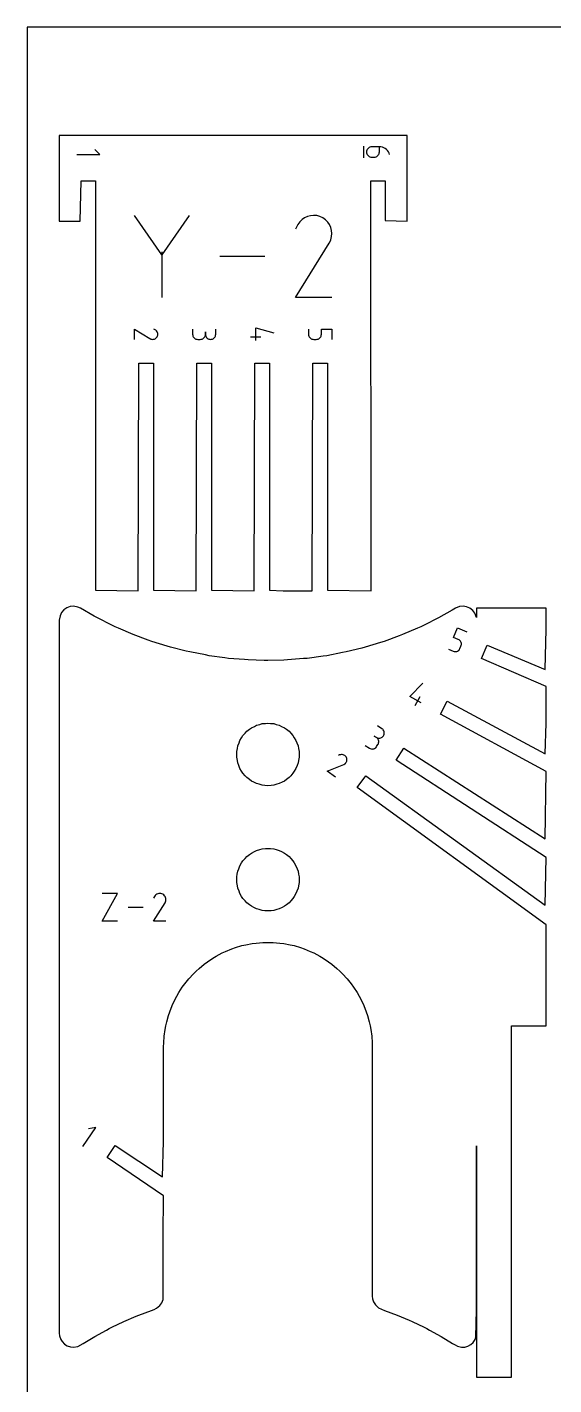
# Model space of a CAD drawing. Extents: x 0 to 300, y 0 to 450.
# Drawn here: x 0 to 109.3, y 168.3 to 450 of the extents above; entities that cross this region are included whole.
import ezdxf

# ---------------------------------------------------------------- set-up
doc = ezdxf.new("R2010")
doc.units = 0

msp = doc.modelspace()

# ---------------------------------------------------------------- linework, layer by layer
at = {"layer": 'annotation', "color": 1}
for p, q in [((10.284011, 423.560053), (15.084011, 423.560053)), ((15.084011, 423.560053), (14.016608, 424.627154)), ((69.84915, 425.292607), (69.84915, 422.892607)), ((70.466351, 424.284517), (70.44915, 424.093209)), ((70.44915, 424.093209), (70.44915, 424.093209)), ((70.44915, 424.093209), (70.466351, 423.901505)), ((70.51594, 424.464693), (70.466351, 424.284517)), ((70.466351, 423.901505), (70.51594, 423.721118)), ((70.594897, 424.630701), (70.51594, 424.464693)), ((70.51594, 423.721118), (70.594897, 423.555048)), ((70.700203, 424.779502), (70.594897, 424.630701)), ((70.594897, 423.555048), (70.700203, 423.406296)), ((70.828837, 424.90806), (70.700203, 424.779502)), ((70.700203, 423.406296), (70.828837, 423.277862)), ((70.977779, 425.013337), (70.828837, 424.90806)), ((70.828837, 423.277862), (70.977779, 423.172747)), ((71.144008, 425.092295), (70.977779, 425.013337)), ((70.977779, 423.172747), (71.144008, 423.09395)), ((71.324506, 425.141897), (71.144008, 425.092295)), ((71.144008, 423.09395), (71.324506, 423.044471)), ((71.516252, 425.159106), (71.324506, 425.141897)), ((71.324506, 423.044471), (71.516252, 423.027311)), ((73.111636, 425.159106), (71.516252, 425.159106)), ((71.516252, 425.159106), (71.516252, 425.159106)), ((71.516252, 423.027311), (72.047244, 423.027311)), ((72.047244, 423.027311), (72.238896, 423.044471)), ((72.047244, 423.027311), (72.047244, 423.027311)), ((72.238896, 423.044471), (72.419145, 423.09395)), ((72.419145, 423.09395), (72.585014, 423.172747)), ((72.585014, 423.172747), (72.733529, 423.277862)), ((72.733529, 423.277862), (72.861713, 423.406296)), ((72.861713, 423.406296), (72.966591, 423.555048)), ((72.966591, 423.555048), (73.045188, 423.721118)), ((73.045188, 423.721118), (73.094528, 423.901505)), ((73.094528, 423.901505), (73.111636, 424.093209)), ((73.436078, 425.135504), (73.111636, 425.159106)), ((73.111636, 424.093209), (73.111636, 425.159106)), ((73.747803, 425.066616), (73.436078, 425.135504)), ((74.042946, 424.955318), (73.747803, 425.066616)), ((74.317642, 424.804487), (74.042946, 424.955318)), ((74.568027, 424.616999), (74.317642, 424.804487)), ((74.790235, 424.39573), (74.568027, 424.616999)), ((74.980401, 424.143557), (74.790235, 424.39573)), ((75.134661, 423.863355), (74.980401, 424.143557)), ((75.24915, 423.558003), (75.134661, 423.863355)), ((75.24915, 423.558003), (75.24915, 423.558003)), ((27.952839, 402.728041), (22.277429, 410.935458)), ((33.627182, 410.935458), (27.952839, 402.728041)), ((56.19993, 409.042983), (55.703772, 408.091213)), ((56.593672, 409.601314), (56.19993, 409.042983)), ((57.066074, 410.067392), (56.593672, 409.601314)), ((57.602768, 410.437482), (57.066074, 410.067392)), ((58.189387, 410.707853), (57.602768, 410.437482)), ((58.811565, 410.874773), (58.189387, 410.707853)), ((59.454934, 410.93451), (58.811565, 410.874773)), ((60.105126, 410.88333), (59.454934, 410.93451)), ((60.747774, 410.717502), (60.105126, 410.88333)), ((61.368512, 410.433293), (60.747774, 410.717502)), ((61.923695, 410.03906), (61.368512, 410.433293)), ((61.368512, 410.433293), (61.368512, 410.433293)), ((62.387888, 409.565982), (61.923695, 410.03906)), ((62.756964, 409.028559), (62.387888, 409.565982)), ((63.026796, 408.441289), (62.756964, 409.028559)), ((62.742817, 405.264711), (63.031122, 405.883728)), ((63.193255, 407.818672), (63.026796, 408.441289)), ((63.031122, 405.883728), (63.199545, 406.525393)), ((63.252214, 407.175207), (63.193255, 407.818672)), ((63.199545, 406.525393), (63.252214, 407.175207)), ((27.952839, 403.388518), (27.952839, 393.919899)), ((55.693102, 393.920294), (62.675595, 405.161212)), ((62.675595, 405.161212), (62.683942, 405.171541)), ((62.675595, 405.161212), (62.675595, 405.161212)), ((62.683942, 405.171541), (62.691947, 405.181958)), ((62.691947, 405.181958), (62.699662, 405.19255)), ((62.699662, 405.19255), (62.70714, 405.203406)), ((62.70714, 405.203406), (62.714433, 405.214613)), ((62.714433, 405.214613), (62.721595, 405.22626)), ((62.721595, 405.22626), (62.728678, 405.238433)), ((62.728678, 405.238433), (62.735734, 405.251221)), ((62.735734, 405.251221), (62.742817, 405.264711)), ((62.742817, 405.264711), (62.742817, 405.264711)), ((49.312984, 402.427678), (40.00975, 402.427678)), ((63.249645, 393.920294), (55.693102, 393.920294)), ((22.317, 385.208094), (22.317, 387.339889)), ((22.317, 387.339889), (25.488203, 385.370041)), ((26.583298, 387.196906), (26.314792, 387.336879)), ((26.740811, 387.085827), (26.583298, 387.196906)), ((26.872297, 386.952556), (26.740811, 387.085827)), ((26.976704, 386.801148), (26.872297, 386.952556)), ((27.052979, 386.635656), (26.976704, 386.801148)), ((27.100069, 386.460132), (27.052979, 386.635656)), ((27.055701, 385.913903), (27.102483, 386.095202)), ((27.116922, 386.278629), (27.100069, 386.460132)), ((27.102483, 386.095202), (27.116922, 386.278629)), ((34.350217, 387.33989), (34.350217, 386.273992)), ((34.350217, 386.273992), (34.350217, 386.273992)), ((34.350217, 386.273992), (34.367414, 386.082288)), ((34.367414, 386.082288), (34.416977, 385.901901)), ((36.945908, 385.901901), (36.995496, 386.082288)), ((36.995496, 386.082288), (37.012703, 386.273992)), ((37.012703, 386.273992), (37.012703, 386.807693)), ((37.012703, 386.807693), (37.012703, 386.273992)), ((37.012703, 386.273992), (37.012703, 386.273992)), ((37.012703, 386.273992), (37.029914, 386.082288)), ((37.029914, 386.082288), (37.079531, 385.901901)), ((39.077703, 385.901901), (39.127291, 386.082288)), ((39.127291, 386.082288), (39.144498, 386.273992)), ((39.144498, 386.273992), (39.144498, 387.33989)), ((47.450196, 384.941395), (47.450196, 387.60659)), ((47.450196, 387.60659), (51.183094, 386.542198)), ((58.416122, 387.339892), (58.416122, 386.273994)), ((58.416122, 386.273994), (58.416122, 386.273994)), ((58.416122, 386.273994), (58.433323, 386.082687)), ((58.433323, 386.082687), (58.482912, 385.90251)), ((61.01216, 385.902389), (61.0615, 386.082607)), ((61.0615, 386.082607), (61.078608, 386.273994)), ((61.078608, 386.273994), (61.078608, 387.339892)), ((61.078608, 387.339892), (63.216122, 387.339892)), ((63.216122, 387.339892), (63.216122, 385.208097)), ((25.488203, 385.370041), (25.488203, 385.370041)), ((25.488203, 385.370041), (25.491116, 385.367686)), ((25.491116, 385.367686), (25.494055, 385.365427)), ((25.494055, 385.365427), (25.497043, 385.363251)), ((25.497043, 385.363251), (25.500106, 385.361141)), ((25.500106, 385.361141), (25.503268, 385.359084)), ((25.503268, 385.359084), (25.506553, 385.357063)), ((25.506553, 385.357063), (25.509988, 385.355065)), ((25.509988, 385.355065), (25.513595, 385.353075)), ((25.513595, 385.353075), (25.517401, 385.351077)), ((25.517401, 385.351077), (25.517401, 385.351077)), ((25.517401, 385.351077), (25.692033, 385.269742)), ((25.692033, 385.269742), (25.873055, 385.222228)), ((25.873055, 385.222228), (26.056376, 385.207369)), ((26.056376, 385.207369), (26.237905, 385.224002)), ((26.237905, 385.224002), (26.413553, 385.270963)), ((26.413553, 385.270963), (26.579229, 385.347085)), ((26.579229, 385.347085), (26.730843, 385.451206)), ((26.730843, 385.451206), (26.864304, 385.582161)), ((26.864304, 385.582161), (26.975522, 385.738785)), ((26.975522, 385.738785), (27.055701, 385.913903)), ((26.975522, 385.738785), (26.975522, 385.738785)), ((34.416977, 385.901901), (34.495864, 385.735831)), ((34.495864, 385.735831), (34.601032, 385.58708)), ((34.601032, 385.58708), (34.729439, 385.458646)), ((34.729439, 385.458646), (34.878043, 385.35353)), ((34.878043, 385.35353), (35.043801, 385.274733)), ((35.043801, 385.274733), (35.22367, 385.225254)), ((35.22367, 385.225254), (35.414609, 385.208095)), ((35.414609, 385.208095), (35.948311, 385.208095)), ((35.948311, 385.208095), (36.13917, 385.225254)), ((35.948311, 385.208095), (35.948311, 385.208095)), ((36.13917, 385.225254), (36.318998, 385.274733)), ((36.318998, 385.274733), (36.484743, 385.35353)), ((36.484743, 385.35353), (36.633357, 385.458646)), ((36.633357, 385.458646), (36.761789, 385.58708)), ((36.761789, 385.58708), (36.866989, 385.735831)), ((36.866989, 385.735831), (36.945908, 385.901901)), ((37.079531, 385.901901), (37.158528, 385.735831)), ((37.158528, 385.735831), (37.263882, 385.58708)), ((37.263882, 385.58708), (37.392565, 385.458646)), ((37.392565, 385.458646), (37.541554, 385.35353)), ((37.541554, 385.35353), (37.707824, 385.274733)), ((37.707824, 385.274733), (37.88835, 385.225254)), ((37.88835, 385.225254), (38.080105, 385.208095)), ((38.080105, 385.208095), (38.270965, 385.225254)), ((38.080105, 385.208095), (38.080105, 385.208095)), ((38.270965, 385.225254), (38.450793, 385.274733)), ((38.450793, 385.274733), (38.616538, 385.35353)), ((38.616538, 385.35353), (38.765152, 385.458646)), ((38.765152, 385.458646), (38.893583, 385.58708)), ((38.893583, 385.58708), (38.998784, 385.735831)), ((38.998784, 385.735831), (39.077703, 385.901901)), ((46.383094, 385.740292), (48.514889, 385.740292)), ((58.482912, 385.90251), (58.56187, 385.736503)), ((58.56187, 385.736503), (58.667175, 385.587701)), ((58.667175, 385.587701), (58.795809, 385.459144)), ((58.795809, 385.459144), (58.944751, 385.353867)), ((58.944751, 385.353867), (59.110981, 385.274909)), ((59.110981, 385.274909), (59.291478, 385.225306)), ((59.291478, 385.225306), (59.483224, 385.208097)), ((59.483224, 385.208097), (60.014216, 385.208097)), ((60.014216, 385.208097), (60.205868, 385.225296)), ((60.014216, 385.208097), (60.014216, 385.208097)), ((60.205868, 385.225296), (60.386117, 385.274874)), ((60.386117, 385.274874), (60.551986, 385.3538)), ((60.551986, 385.3538), (60.700501, 385.459044)), ((60.700501, 385.459044), (60.828685, 385.587577)), ((60.828685, 385.587577), (60.933563, 385.736369)), ((60.933563, 385.736369), (61.01216, 385.902389)), ((88.503275, 323.354942), (89.332275, 325.325152)), ((89.332275, 325.325152), (91.297213, 324.49837)), ((89.485744, 322.941551), (88.503275, 323.354942)), ((89.655516, 322.851556), (89.485744, 322.941551)), ((89.802493, 322.736183), (89.655516, 322.851556)), ((89.925036, 322.59935), (89.802493, 322.736183)), ((89.849469, 321.057648), (90.055406, 321.547079)), ((90.021506, 322.444974), (89.925036, 322.59935)), ((90.090265, 322.276973), (90.021506, 322.444974)), ((90.055406, 321.547079), (90.113882, 321.730401)), ((90.055406, 321.547079), (90.055406, 321.547079)), ((90.129673, 322.099266), (90.090265, 322.276973)), ((90.113882, 321.730401), (90.138092, 321.915769)), ((90.138092, 321.915769), (90.129673, 322.099266)), ((87.470673, 320.900851), (88.453142, 320.48746)), ((88.453142, 320.48746), (88.453142, 320.48746)), ((88.453142, 320.48746), (88.636147, 320.429119)), ((88.636147, 320.429119), (88.821454, 320.404948)), ((88.821454, 320.404948), (89.00509, 320.413342)), ((89.00509, 320.413342), (89.183086, 320.452695)), ((89.183086, 320.452695), (89.35147, 320.521402)), ((89.35147, 320.521402), (89.506271, 320.617856)), ((89.506271, 320.617856), (89.643519, 320.740452)), ((89.643519, 320.740452), (89.759242, 320.887584)), ((89.759242, 320.887584), (89.849469, 321.057648)), ((79.41366, 311.074579), (82.114088, 313.862975)), ((81.763232, 309.816495), (79.41366, 311.074579)), ((80.555227, 309.252877), (81.561524, 311.132216)), ((73.653787, 304.40554), (72.757181, 304.981938)), ((73.805739, 304.287399), (73.653787, 304.40554)), ((73.930661, 304.148141), (73.805739, 304.287399)), ((72.500992, 302.612327), (72.052056, 302.900933)), ((72.052056, 302.900933), (72.500992, 302.612327)), ((72.652944, 302.494187), (72.500992, 302.612327)), ((72.500992, 302.612327), (72.500992, 302.612327)), ((72.500992, 302.612327), (72.671556, 302.523138)), ((72.777865, 302.354928), (72.652944, 302.494187)), ((72.671556, 302.523138), (72.850124, 302.467328)), ((72.874883, 302.198739), (72.777865, 302.354928)), ((72.850124, 302.467328), (73.032536, 302.443975)), ((72.94312, 302.029808), (72.874883, 302.198739)), ((72.91079, 301.310415), (72.966414, 301.488438)), ((72.981705, 301.852322), (72.94312, 302.029808)), ((72.966414, 301.488438), (72.989761, 301.670469)), ((72.989761, 301.670469), (72.981705, 301.852322)), ((73.032536, 302.443975), (73.214634, 302.452156)), ((73.214634, 302.452156), (73.392256, 302.490949)), ((73.392256, 302.490949), (73.561245, 302.559432)), ((73.561245, 302.559432), (73.71744, 302.656684)), ((73.71744, 302.656684), (73.856681, 302.781781)), ((73.856681, 302.781781), (73.97481, 302.933802)), ((74.027678, 303.991952), (73.930661, 304.148141)), ((73.97481, 302.933802), (74.063586, 303.103628)), ((73.97481, 302.933802), (73.97481, 302.933802)), ((74.095916, 303.82302), (74.027678, 303.991952)), ((74.063586, 303.103628), (74.119209, 303.28165)), ((74.1345, 303.645534), (74.095916, 303.82302)), ((74.119209, 303.28165), (74.142556, 303.463682)), ((74.142556, 303.463682), (74.1345, 303.645534)), ((64.869604, 298.960105), (64.599105, 298.824023)), ((65.051792, 299.023005), (64.869604, 298.960105)), ((65.236777, 299.051817), (65.051792, 299.023005)), ((65.420655, 299.048055), (65.236777, 299.051817)), ((65.599521, 299.013235), (65.420655, 299.048055)), ((65.769472, 298.948869), (65.599521, 299.013235)), ((65.926603, 298.856473), (65.769472, 298.948869)), ((66.067009, 298.737561), (65.926603, 298.856473)), ((66.186787, 298.593647), (66.067009, 298.737561)), ((70.164612, 300.949108), (71.061218, 300.372711)), ((71.061218, 300.372711), (71.061218, 300.372711)), ((71.061218, 300.372711), (71.231775, 300.28351)), ((71.231775, 300.28351), (71.410314, 300.227655)), ((71.410314, 300.227655), (71.592666, 300.204208)), ((71.592666, 300.204208), (71.774664, 300.212233)), ((71.774664, 300.212233), (71.952137, 300.250794)), ((71.952137, 300.250794), (72.120917, 300.318953)), ((72.120917, 300.318953), (72.276835, 300.415773)), ((72.276835, 300.415773), (72.415722, 300.540319)), ((72.415722, 300.540319), (72.533409, 300.691653)), ((72.533409, 300.691653), (72.822014, 301.140589)), ((72.822014, 301.140589), (72.91079, 301.310415)), ((72.822014, 301.140589), (72.822014, 301.140589)), ((62.260329, 295.581728), (65.712055, 297.003846)), ((65.712055, 297.003846), (65.715668, 297.004834)), ((65.712055, 297.003846), (65.712055, 297.003846)), ((65.715668, 297.004834), (65.719218, 297.005899)), ((65.719218, 297.005899), (65.722731, 297.007052)), ((65.722731, 297.007052), (65.726232, 297.008304)), ((65.726232, 297.008304), (65.72975, 297.009668)), ((65.72975, 297.009668), (65.733309, 297.011153)), ((65.733309, 297.011153), (65.736938, 297.012772)), ((65.736938, 297.012772), (65.740661, 297.014536)), ((65.740661, 297.014536), (65.744507, 297.016457)), ((65.744507, 297.016457), (65.912563, 297.110632)), ((65.744507, 297.016457), (65.744507, 297.016457)), ((65.912563, 297.110632), (66.056909, 297.229756)), ((66.056909, 297.229756), (66.1761, 297.36983)), ((66.1761, 297.36983), (66.26869, 297.526855)), ((66.282031, 298.426245), (66.186787, 298.593647)), ((66.26869, 297.526855), (66.333233, 297.69683)), ((66.344129, 298.244464), (66.282031, 298.426245)), ((66.282031, 298.426245), (66.282031, 298.426245)), ((66.333233, 297.69683), (66.368284, 297.875757)), ((66.372398, 298.059634), (66.344129, 298.244464)), ((66.368284, 297.875757), (66.372398, 298.059634)), ((63.990198, 294.335894), (62.260329, 295.581728)), ((15.588471, 264.462857), (18.786988, 270.223366)), ((18.786988, 270.223366), (15.588471, 270.223366)), ((26.257553, 264.46281), (28.62158, 268.26859)), ((26.429147, 269.582821), (26.261166, 269.260586)), ((26.562454, 269.771853), (26.429147, 269.582821)), ((26.722393, 269.92965), (26.562454, 269.771853)), ((26.904099, 270.05495), (26.722393, 269.92965)), ((27.102708, 270.146488), (26.904099, 270.05495)), ((27.313355, 270.203001), (27.102708, 270.146488)), ((27.531177, 270.223226), (27.313355, 270.203001)), ((27.751309, 270.205898), (27.531177, 270.223226)), ((27.968888, 270.149755), (27.751309, 270.205898)), ((28.179047, 270.053532), (27.968888, 270.149755)), ((28.367013, 269.920058), (28.179047, 270.053532)), ((28.179047, 270.053532), (28.179047, 270.053532)), ((28.524173, 269.75989), (28.367013, 269.920058)), ((28.649129, 269.577938), (28.524173, 269.75989)), ((28.62158, 268.26859), (28.624406, 268.272087)), ((28.62158, 268.26859), (28.62158, 268.26859)), ((28.624406, 268.272087), (28.627116, 268.275614)), ((28.627116, 268.275614), (28.629728, 268.2792)), ((28.629728, 268.2792), (28.63226, 268.282876)), ((28.63226, 268.282876), (28.634729, 268.28667)), ((28.634729, 268.28667), (28.637154, 268.290613)), ((28.637154, 268.290613), (28.639552, 268.294734)), ((28.639552, 268.294734), (28.641941, 268.299064)), ((28.641941, 268.299064), (28.644339, 268.303631)), ((28.644339, 268.303631), (28.741949, 268.513209)), ((28.644339, 268.303631), (28.644339, 268.303631)), ((28.740484, 269.379109), (28.649129, 269.577938)), ((28.796841, 269.168313), (28.740484, 269.379109)), ((28.741949, 268.513209), (28.798971, 268.730454)), ((28.816803, 268.950458), (28.796841, 269.168313)), ((28.798971, 268.730454), (28.816803, 268.950458)), ((24.097469, 267.343112), (20.947721, 267.343112)), ((18.786988, 264.462857), (15.588471, 264.462857)), ((28.815933, 264.46281), (26.257553, 264.46281)), ((11.591667, 217.694855), (14.249184, 221.692054)), ((14.249184, 221.692054), (12.769589, 221.393975))]:
    msp.add_line(p, q, dxfattribs=at)
at = {"layer": 'boundary', "color": 5}
for p, q in [((6.667543, 427.531136), (6.667503, 421.188943)), ((61.562733, 427.531144), (6.667543, 427.531136)), ((78.865601, 427.531144), (61.562733, 427.531144)), ((78.865658, 421.188876), (78.865601, 427.531144)), ((6.667503, 421.188943), (6.6675, 415.71331)), ((78.86566, 415.713259), (78.865658, 421.188876)), ((11.034011, 409.735729), (11.184011, 418.093152)), ((11.184011, 418.093152), (14.184011, 418.093152)), ((14.184011, 418.093152), (14.184011, 333.16564)), ((71.387373, 333.015643), (71.34915, 418.092607)), ((71.34915, 418.092607), (74.34915, 418.092607)), ((74.34915, 418.092607), (74.34915, 409.88569)), ((6.6675, 415.71331), (6.667512, 409.736461)), ((78.865627, 409.736418), (78.86566, 415.713259)), ((6.667512, 409.736461), (9.266486, 409.736027)), ((9.266486, 409.736027), (11.034011, 409.735729)), ((74.34915, 409.88569), (78.865627, 409.736418)), ((23.067039, 333.01564), (23.217039, 380.273389)), ((23.217039, 380.273389), (26.217039, 380.273389)), ((26.217039, 380.273389), (26.217039, 333.16564)), ((35.100067, 333.01564), (35.250066, 380.27339)), ((35.250066, 380.27339), (38.250067, 380.27339)), ((38.250067, 380.27339), (38.250066, 333.16564)), ((47.133094, 333.015639), (47.283094, 380.273391)), ((47.283094, 380.273391), (50.283094, 380.273391)), ((50.283094, 380.273391), (50.283094, 333.165639)), ((59.166122, 333.015641), (59.316122, 380.273392)), ((59.316122, 380.273392), (62.316122, 380.273392)), ((62.316122, 380.273392), (62.316122, 333.165641)), ((14.184011, 333.16564), (23.067039, 333.01564)), ((26.217039, 333.16564), (35.100067, 333.01564)), ((38.250066, 333.16564), (47.133094, 333.015639)), ((50.283094, 333.165639), (53.113273, 333.015639)), ((53.113273, 333.015639), (59.166122, 333.015641)), ((62.316122, 333.165641), (71.387373, 333.015643)), ((8.906, 329.76669), (8.213387, 329.50783)), ((9.641468, 329.840639), (8.906, 329.76669)), ((10.526087, 329.654761), (9.641468, 329.840639)), ((11.049522, 329.426354), (10.526087, 329.654761)), ((89.767641, 329.757123), (88.923267, 329.426332)), ((90.500232, 329.833227), (89.767641, 329.757123)), ((91.229506, 329.720171), (90.500232, 329.833227)), ((91.906827, 329.424705), (91.229506, 329.720171)), ((6.821239, 327.848791), (6.6675, 326.954904)), ((6.6675, 326.954904), (6.667506, 299.206962)), ((7.135469, 328.515558), (6.821239, 327.848791)), ((7.609954, 329.081309), (7.135469, 328.515558)), ((8.213387, 329.50783), (7.609954, 329.081309)), ((13.940349, 327.784253), (11.049522, 329.426354)), ((14.607455, 327.405311), (13.940349, 327.784253)), ((17.583253, 325.922728), (14.607455, 327.405311)), ((85.365332, 327.405268), (82.38954, 325.922657)), ((88.256156, 329.047381), (85.365332, 327.405268)), ((88.923267, 329.426332), (88.256156, 329.047381)), ((92.486908, 328.966198), (91.906827, 329.424705)), ((92.931323, 328.37483), (92.486908, 328.966198)), ((93.294378, 327.477145), (92.931323, 328.37483)), ((93.298043, 328.125101), (93.294378, 327.477145)), ((93.305332, 329.400465), (93.298043, 328.125101)), ((96.422911, 329.400449), (93.305332, 329.400465)), ((107.744924, 329.400392), (96.422911, 329.400449)), ((107.744918, 326.220607), (107.744924, 329.400392)), ((18.269968, 325.580598), (17.583253, 325.922728)), ((18.974263, 325.27626), (18.269968, 325.580598)), ((22.026252, 323.957436), (18.974263, 325.27626)), ((80.998524, 325.276197), (77.946542, 323.957459)), ((81.702822, 325.58052), (80.998524, 325.276197)), ((82.38954, 325.922657), (81.702822, 325.58052)), ((107.548487, 316.683936), (107.744915, 325.068507)), ((107.744915, 325.068507), (107.744918, 326.220607)), ((25.145399, 322.806602), (22.026252, 323.957436)), ((25.865201, 322.541025), (25.145399, 322.806602)), ((29.042276, 321.561419), (25.865201, 322.541025)), ((29.775447, 321.335358), (29.042276, 321.561419)), ((33.001073, 320.529889), (29.775447, 321.335358)), ((70.197337, 321.335357), (69.452962, 321.149479)), ((73.374431, 322.314982), (70.197337, 321.335357)), ((74.107606, 322.541049), (73.374431, 322.314982)), ((77.226741, 323.691883), (74.107606, 322.541049)), ((77.946542, 323.957459), (77.226741, 323.691883)), ((94.333124, 318.98978), (95.496625, 321.754968)), ((95.496625, 321.754968), (107.548487, 316.683936)), ((33.745447, 320.344011), (33.001073, 320.529889)), ((37.010084, 319.715041), (33.745447, 320.344011)), ((37.763461, 319.569895), (37.010084, 319.715041)), ((41.057455, 319.119308), (37.763461, 319.569895)), ((41.817606, 319.015325), (41.057455, 319.119308)), ((45.131222, 318.744435), (41.817606, 319.015325)), ((45.895902, 318.681923), (45.131222, 318.744435)), ((49.219424, 318.59154), (45.895902, 318.681923)), ((49.98639, 318.570683), (49.219424, 318.59154)), ((53.309914, 318.661065), (49.98639, 318.570683)), ((54.076879, 318.681923), (53.309914, 318.661065)), ((57.390496, 318.952813), (54.076879, 318.681923)), ((58.155177, 319.015325), (57.390496, 318.952813)), ((61.449167, 319.465912), (58.155177, 319.015325)), ((62.209319, 319.569895), (61.449167, 319.465912)), ((65.473957, 320.198865), (62.209319, 319.569895)), ((66.227334, 320.344011), (65.473957, 320.198865)), ((69.452962, 321.149479), (66.227334, 320.344011)), ((107.744925, 313.183792), (94.333124, 318.98978)), ((107.744932, 305.575082), (107.744925, 313.183792)), ((85.799554, 307.465688), (87.21568, 310.110416)), ((87.21568, 310.110416), (107.541894, 299.226696)), ((107.744939, 295.544828), (85.799554, 307.465688)), ((107.541894, 299.226696), (107.744932, 305.575082)), ((6.667506, 299.206962), (6.667528, 178.965646)), ((76.59538, 297.884739), (78.217669, 300.408264)), ((78.217669, 300.408264), (107.537659, 281.559439)), ((107.744952, 277.681415), (76.59538, 297.884739)), ((68.520509, 292.182371), (70.273727, 294.616755)), ((70.273727, 294.616755), (107.535579, 267.781166)), ((107.537659, 281.559439), (107.744939, 295.544828)), ((107.744962, 263.748486), (68.520509, 292.182371)), ((107.535579, 267.781166), (107.744952, 277.681415)), ((107.744975, 247.094809), (107.744962, 263.748486)), ((43.249202, 258.98826), (44.557598, 259.398773)), ((44.557598, 259.398773), (45.363529, 259.56439)), ((45.363529, 259.56439), (46.706739, 259.840425)), ((46.706739, 259.840425), (47.525293, 259.923656)), ((47.525293, 259.923656), (48.889545, 260.062377)), ((48.889545, 260.062377), (49.71225, 260.062373)), ((49.71225, 260.062373), (51.083411, 260.062373)), ((51.083411, 260.062373), (52.447553, 259.923652)), ((52.447553, 259.923652), (53.266039, 259.840425)), ((53.266039, 259.840425), (54.609249, 259.56439)), ((54.609249, 259.56439), (55.41518, 259.398774)), ((55.41518, 259.398774), (56.723576, 258.988261)), ((37.404062, 256.028568), (38.529551, 256.81195)), ((38.529551, 256.81195), (39.24894, 257.211234)), ((39.24894, 257.211234), (40.447914, 257.876725)), ((40.447914, 257.876725), (41.204008, 258.201183)), ((41.204008, 258.201183), (42.464159, 258.741957)), ((42.464159, 258.741957), (43.249202, 258.98826)), ((56.723576, 258.988261), (57.508618, 258.741959)), ((57.508618, 258.741959), (58.768768, 258.201185)), ((58.768768, 258.201185), (59.524862, 257.876725)), ((59.524862, 257.876725), (60.723837, 257.211234)), ((60.723837, 257.211234), (61.443226, 256.81195)), ((61.443226, 256.81195), (62.568717, 256.028568)), ((34.497163, 253.533069), (35.064027, 254.129397)), ((35.064027, 254.129397), (35.688308, 254.665316)), ((35.688308, 254.665316), (36.72876, 255.558552)), ((36.72876, 255.558552), (37.404062, 256.028568)), ((62.568717, 256.028568), (63.244018, 255.558553)), ((63.244018, 255.558553), (64.284526, 254.665355)), ((64.284526, 254.665355), (64.908813, 254.129436)), ((64.908813, 254.129436), (65.475679, 253.533101)), ((31.483898, 249.640501), (32.209261, 250.804232)), ((32.209261, 250.804232), (32.71289, 251.454856)), ((32.71289, 251.454856), (33.552265, 252.539231)), ((33.552265, 252.539231), (34.497163, 253.533069)), ((65.475679, 253.533101), (66.420515, 252.539237)), ((66.420515, 252.539237), (67.259893, 251.454857)), ((67.259893, 251.454857), (67.76352, 250.804232)), ((67.76352, 250.804232), (68.488882, 249.640502)), ((30.444772, 247.711121), (31.048677, 248.942265)), ((31.048677, 248.942265), (31.483898, 249.640501)), ((68.488882, 249.640502), (68.924106, 248.942265)), ((68.924106, 248.942265), (69.528013, 247.711121)), ((29.320417, 244.914961), (29.606174, 245.686509)), ((29.606174, 245.686509), (30.082422, 246.972437)), ((30.082422, 246.972437), (30.444772, 247.711121)), ((69.528013, 247.711121), (69.890361, 246.972438)), ((69.890361, 246.972438), (70.366611, 245.686509)), ((70.366611, 245.686509), (70.652369, 244.914961)), ((107.744943, 243.63829), (107.744975, 247.094809)), ((28.645882, 241.977663), (28.77048, 242.79095)), ((28.77048, 242.79095), (28.976716, 243.58745)), ((28.976716, 243.58745), (29.320417, 244.914961)), ((70.652369, 244.914961), (70.996075, 243.587451)), ((70.996075, 243.587451), (71.202311, 242.79095)), ((71.202311, 242.79095), (71.326908, 241.977662)), ((100.525095, 242.762616), (106.186105, 242.762631)), ((100.525112, 228.899082), (100.525095, 242.762616)), ((106.186105, 242.762631), (107.744931, 242.762634)), ((107.744931, 242.762634), (107.744943, 243.63829)), ((28.36863, 239.252505), (28.438071, 240.622101)), ((28.438071, 240.622101), (28.645882, 241.977663)), ((71.326908, 241.977662), (71.534709, 240.622101)), ((71.534709, 240.622101), (71.604152, 239.252505)), ((28.293978, 218.749346), (28.326954, 238.430731)), ((28.326954, 238.430731), (28.36863, 239.252505)), ((71.604152, 239.252505), (71.64583, 238.430731)), ((71.64583, 238.430731), (71.64586, 196.362525)), ((100.525166, 174.174658), (100.525112, 228.899082)), ((16.642512, 215.417583), (18.30346, 217.915833)), ((18.30346, 217.915833), (28.073809, 211.420066)), ((28.073809, 211.420066), (28.293978, 218.749346)), ((93.251526, 188.121089), (93.288094, 217.837839)), ((93.288094, 217.837839), (93.288366, 212.199897)), ((28.275136, 207.503567), (16.642512, 215.417583)), ((93.288366, 212.199897), (93.288842, 202.265129)), ((28.261003, 199.067946), (28.275136, 207.503567)), ((93.288842, 202.265129), (93.289322, 193.543322)), ((28.239256, 185.9469), (28.261003, 199.067946)), ((71.64586, 196.362525), (71.645868, 186.654425)), ((93.289322, 193.543322), (93.289553, 189.976106)), ((93.289553, 189.976106), (93.289973, 178.704285)), ((71.645868, 186.654425), (71.711778, 186.12378)), ((71.711778, 186.12378), (71.927453, 185.448506)), ((93.251411, 183.826208), (93.251526, 188.121089)), ((23.196226, 182.737344), (25.785744, 183.702149)), ((25.785744, 183.702149), (26.383324, 183.924799)), ((26.383324, 183.924799), (26.863468, 184.1609)), ((26.863468, 184.1609), (27.566974, 184.701454)), ((27.566974, 184.701454), (27.98058, 185.282355)), ((27.98058, 185.282355), (28.239256, 185.9469)), ((71.927453, 185.448506), (72.302363, 184.846687)), ((72.302363, 184.846687), (72.949344, 184.239447)), ((72.949344, 184.239447), (74.187055, 183.70218)), ((74.187055, 183.70218), (76.77664, 182.737428)), ((93.16467, 178.125103), (93.251411, 183.826208)), ((17.581001, 180.197337), (20.068328, 181.401424)), ((20.068328, 181.401424), (22.609755, 182.486866)), ((22.609755, 182.486866), (23.196226, 182.737344)), ((76.77664, 182.737428), (79.317983, 181.651938)), ((79.317983, 181.651938), (79.904448, 181.401439)), ((79.904448, 181.401439), (82.391771, 180.197367)), ((6.667528, 178.965646), (6.728327, 178.455621)), ((6.728327, 178.455621), (6.987272, 177.643714)), ((6.987272, 177.643714), (7.274778, 177.218084)), ((11.656116, 176.86253), (14.01885, 178.295082)), ((14.01885, 178.295082), (16.446729, 179.614897)), ((16.446729, 179.614897), (17.007006, 179.919468)), ((17.007006, 179.919468), (17.581001, 180.197337)), ((82.391771, 180.197367), (82.965768, 179.919505)), ((82.965768, 179.919505), (83.526048, 179.614926)), ((83.526048, 179.614926), (85.953933, 178.295082)), ((85.953933, 178.295082), (88.316668, 176.862529)), ((92.602058, 177.076199), (92.985503, 177.6437)), ((92.985503, 177.6437), (93.16467, 178.125103)), ((93.289973, 178.704285), (93.301075, 172.30025)), ((7.274778, 177.218084), (7.750376, 176.730242)), ((7.750376, 176.730242), (8.327449, 176.368085)), ((8.327449, 176.368085), (8.973549, 176.151981)), ((8.973549, 176.151981), (9.652805, 176.094122)), ((9.652805, 176.094122), (10.49419, 176.234109)), ((10.49419, 176.234109), (11.656116, 176.86253)), ((88.316668, 176.862529), (88.861916, 176.531939)), ((88.861916, 176.531939), (89.324429, 176.308533)), ((89.324429, 176.308533), (90.148623, 176.08976)), ((90.148623, 176.08976), (90.833887, 176.10739)), ((90.833887, 176.10739), (91.495138, 176.285801)), ((91.495138, 176.285801), (92.095768, 176.614937)), ((92.095768, 176.614937), (92.602058, 177.076199)), ((93.301075, 172.30025), (93.305272, 169.842489)), ((100.525133, 170.718166), (100.525166, 174.174658)), ((93.305272, 169.842489), (98.96629, 169.842518)), ((98.96629, 169.842518), (100.525118, 169.842517)), ((100.525118, 169.842517), (100.525133, 170.718166))]:
    msp.add_line(p, q, dxfattribs=at)
at = {"layer": 'frame', "color": 5}
for p, q in [((300, 450), (0, 450)), ((0, 450), (0, 0))]:
    msp.add_line(p, q, dxfattribs=at)
at = {"layer": 'hole', "color": 5}
for p, q in [((45.609103, 303.879352), (46.147377, 304.28579)), ((46.147377, 304.28579), (46.56603, 304.60191)), ((46.56603, 304.60191), (47.169819, 304.902528)), ((47.169819, 304.902528), (47.639436, 305.136336)), ((47.639436, 305.136336), (48.288186, 305.320881)), ((48.288186, 305.320881), (48.792753, 305.464424)), ((48.792753, 305.464424), (49.464174, 305.526625)), ((49.464174, 305.526625), (49.986386, 305.575001)), ((49.986386, 305.575001), (50.508601, 305.526625)), ((50.508601, 305.526625), (51.180027, 305.464424)), ((51.180027, 305.464424), (51.684592, 305.32088)), ((51.684592, 305.32088), (52.333339, 305.136335)), ((52.333339, 305.136335), (52.802957, 304.902528)), ((52.802957, 304.902528), (53.406748, 304.601913)), ((53.406748, 304.601913), (53.825402, 304.285796)), ((53.825402, 304.285796), (54.363675, 303.879355)), ((43.736764, 300.855738), (43.980449, 301.484666)), ((43.980449, 301.484666), (44.169974, 301.973822)), ((44.169974, 301.973822), (44.525076, 302.547257)), ((44.525076, 302.547257), (44.801262, 302.993261)), ((44.801262, 302.993261), (45.255683, 303.491692)), ((45.255683, 303.491692), (45.609103, 303.879352)), ((54.363675, 303.879355), (54.717095, 303.491692)), ((54.717095, 303.491692), (55.171516, 302.993268)), ((55.171516, 302.993268), (55.447702, 302.547264)), ((55.447702, 302.547264), (55.802806, 301.973822)), ((55.802806, 301.973822), (55.992331, 301.484666)), ((55.992331, 301.484666), (56.236017, 300.855745)), ((43.516347, 298.478042), (43.516381, 299.152517)), ((43.516381, 299.152517), (43.516387, 299.677093)), ((43.516387, 299.677093), (43.640358, 300.340087)), ((43.640358, 300.340087), (43.736764, 300.855738)), ((56.236017, 300.855745), (56.332459, 300.340078)), ((56.332459, 300.340078), (56.456427, 299.677081)), ((56.456427, 299.677081), (56.456439, 299.152499)), ((56.456439, 299.152499), (56.456475, 298.47802)), ((43.640246, 297.815036), (43.516347, 298.478042)), ((43.736511, 297.299212), (43.640246, 297.815036)), ((43.92601, 296.810033), (43.736511, 297.299212)), ((44.169633, 296.181083), (43.92601, 296.810033)), ((44.524673, 295.607604), (44.169633, 296.181083)), ((55.803157, 296.181088), (55.448113, 295.607611)), ((56.046775, 296.810042), (55.803157, 296.181088)), ((56.236252, 297.299276), (56.046775, 296.810042)), ((56.332573, 297.815013), (56.236252, 297.299276)), ((56.456475, 298.47802), (56.332573, 297.815013)), ((44.800819, 295.161574), (44.524673, 295.607604)), ((45.255192, 294.663096), (44.800819, 295.161574)), ((45.608594, 294.275403), (45.255192, 294.663096)), ((46.146828, 293.868905), (45.608594, 294.275403)), ((46.565451, 293.552756), (46.146828, 293.868905)), ((47.035039, 293.318905), (46.565451, 293.552756)), ((47.638799, 293.018228), (47.035039, 293.318905)), ((48.143362, 292.874645), (47.638799, 293.018228)), ((52.333986, 293.018232), (51.829422, 292.874649)), ((52.937748, 293.31891), (52.333986, 293.018232)), ((53.407335, 293.55276), (52.937748, 293.31891)), ((53.825959, 293.868914), (53.407335, 293.55276)), ((54.36419, 294.27541), (53.825959, 293.868914)), ((54.717592, 294.663103), (54.36419, 294.27541)), ((55.171964, 295.161582), (54.717592, 294.663103)), ((55.448113, 295.607611), (55.171964, 295.161582)), ((48.792092, 292.690029), (48.143362, 292.874645)), ((49.314593, 292.641609), (48.792092, 292.690029)), ((49.986392, 292.579341), (49.314593, 292.641609)), ((50.658188, 292.641609), (49.986392, 292.579341)), ((51.180693, 292.690029), (50.658188, 292.641609)), ((51.829422, 292.874649), (51.180693, 292.690029)), ((47.169845, 278.911178), (47.639444, 279.144992)), ((47.639444, 279.144992), (48.288194, 279.329544)), ((48.288194, 279.329544), (48.792763, 279.473087)), ((48.792763, 279.473087), (49.464184, 279.535284)), ((49.464184, 279.535284), (49.986382, 279.583671)), ((49.986382, 279.583671), (50.508587, 279.535283)), ((50.508587, 279.535283), (51.180012, 279.473085)), ((51.180012, 279.473085), (51.684582, 279.329544)), ((51.684582, 279.329544), (52.333329, 279.144996)), ((52.333329, 279.144996), (52.802929, 278.911181)), ((44.170107, 275.982477), (44.525205, 276.555907)), ((44.525205, 276.555907), (44.801325, 277.001919)), ((44.801325, 277.001919), (45.255744, 277.500342)), ((45.255744, 277.500342), (45.609153, 277.888006)), ((45.609153, 277.888006), (46.147425, 278.294448)), ((46.147425, 278.294448), (46.566058, 278.610569)), ((46.566058, 278.610569), (47.169845, 278.911178)), ((52.802929, 278.911181), (53.406718, 278.610571)), ((53.406718, 278.610571), (53.82535, 278.294449)), ((53.82535, 278.294449), (54.36362, 277.88801)), ((54.36362, 277.88801), (54.717027, 277.500342)), ((54.717027, 277.500342), (55.171445, 277.00192)), ((55.171445, 277.00192), (55.447654, 276.555921)), ((55.447654, 276.555921), (55.802754, 275.982485)), ((43.51627, 273.161064), (43.51628, 273.685664)), ((43.51628, 273.685664), (43.612791, 274.201414)), ((43.612791, 274.201414), (43.736762, 274.864408)), ((43.736762, 274.864408), (43.926425, 275.353556)), ((43.926425, 275.353556), (44.170107, 275.982477)), ((55.802754, 275.982485), (56.046438, 275.353564)), ((56.046438, 275.353564), (56.236031, 274.864409)), ((56.236031, 274.864409), (56.360002, 274.201412)), ((56.360002, 274.201412), (56.456498, 273.685667)), ((56.456498, 273.685667), (56.456508, 273.161066)), ((43.516237, 272.486576), (43.51627, 273.161064)), ((43.640137, 271.823568), (43.516237, 272.486576)), ((43.736513, 271.307902), (43.640137, 271.823568)), ((43.980135, 270.678948), (43.736513, 271.307902)), ((44.169625, 270.189768), (43.980135, 270.678948)), ((55.99265, 270.678948), (55.803159, 270.189768)), ((56.23627, 271.307908), (55.99265, 270.678948)), ((56.332644, 271.823574), (56.23627, 271.307908)), ((56.456543, 272.486581), (56.332644, 271.823574)), ((56.456508, 273.161066), (56.456543, 272.486581)), ((44.524665, 269.616288), (44.169625, 270.189768)), ((44.800813, 269.170256), (44.524665, 269.616288)), ((45.255186, 268.671781), (44.800813, 269.170256)), ((45.608591, 268.284086), (45.255186, 268.671781)), ((46.146825, 267.877587), (45.608591, 268.284086)), ((46.565452, 267.561427), (46.146825, 267.877587)), ((53.825961, 267.87759), (53.407331, 267.56143)), ((54.364192, 268.28409), (53.825961, 267.87759)), ((54.717596, 268.671785), (54.364192, 268.28409)), ((55.171968, 269.170259), (54.717596, 268.671785)), ((55.448115, 269.616291), (55.171968, 269.170259)), ((55.803159, 270.189768), (55.448115, 269.616291)), ((47.035035, 267.327584), (46.565452, 267.561427)), ((47.638794, 267.026907), (47.035035, 267.327584)), ((48.143359, 266.88332), (47.638794, 267.026907)), ((48.792088, 266.698707), (48.143359, 266.88332)), ((49.314594, 266.650285), (48.792088, 266.698707)), ((49.986392, 266.588018), (49.314594, 266.650285)), ((50.658187, 266.650285), (49.986392, 266.588018)), ((51.180693, 266.698707), (50.658187, 266.650285)), ((51.829422, 266.883323), (51.180693, 266.698707)), ((52.333988, 267.026909), (51.829422, 266.883323)), ((52.93775, 267.327587), (52.333988, 267.026909)), ((53.407331, 267.56143), (52.93775, 267.327587))]:
    msp.add_line(p, q, dxfattribs=at)

doc.saveas('drawing.dxf')
